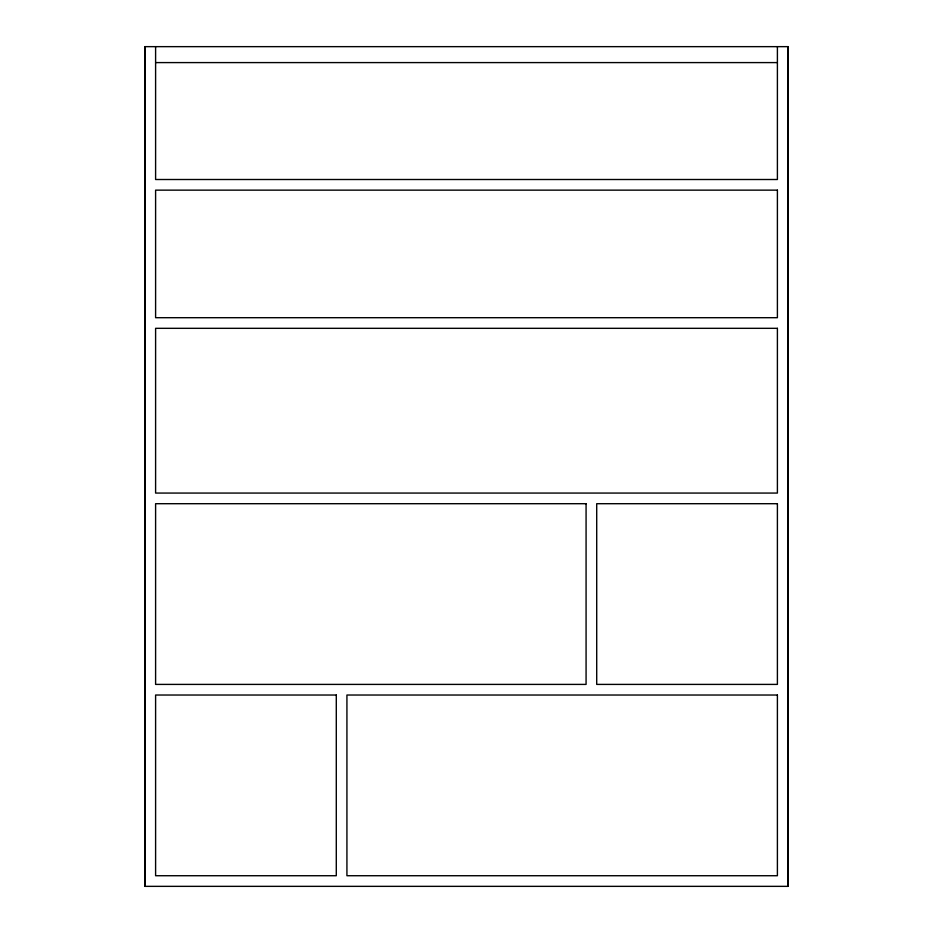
<?xml version="1.0" encoding="UTF-8"?>
<svg xmlns="http://www.w3.org/2000/svg" width="933" height="933" viewBox="0 0 933 933"><rect width="100%" height="100%" fill="white"/><g stroke="black" fill="none" stroke-linecap="round" stroke-linejoin="round"><path stroke-width="1.4" d="M144.965 886.35L144.965 46.65L788.035 46.65L788.035 886.35L144.965 886.35L144.965 46.65M788.035 886.35L788.035 46.65M155.601 62.593L777.399 62.593M777.399 46.65L777.399 179.509L155.601 179.509L155.601 46.65M777.399 190.145L155.601 190.145L155.601 317.698L777.399 317.698L777.399 190.145M777.399 328.323L155.601 328.323L155.601 493.067L777.399 493.067L777.399 328.323M586.076 503.703L155.601 503.703L155.601 684.402L586.076 684.402L586.076 503.703M777.399 503.703L596.712 503.703L596.712 684.402L777.399 684.402L777.399 503.703M336.288 695.027L155.601 695.027L155.601 875.725L336.288 875.725L336.288 695.027M777.399 695.027L346.924 695.027L346.924 875.725L777.399 875.725L777.399 695.027"/></g></svg>
